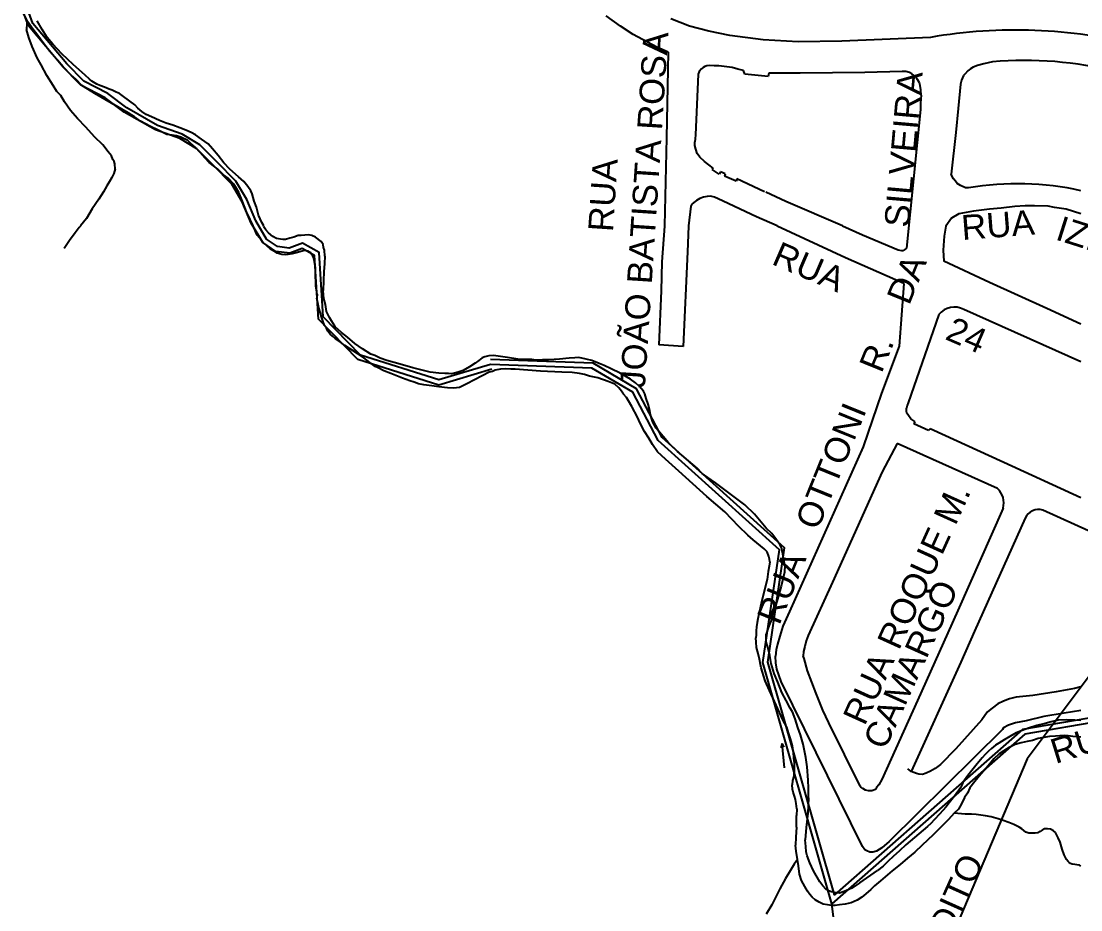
# Model space of a CAD drawing. Header units: millimetres. Extents: x 583 to 26013, y 350 to 21391.
# Drawn here: x 6664.8 to 7091.2, y 11108.8 to 11466.4 of the extents above; entities that cross this region are included whole.
import ezdxf
from ezdxf.enums import TextEntityAlignment as Align

# ---------------------------------------------------------------- set-up
doc = ezdxf.new("R2010")
doc.units = ezdxf.units.MM
for name, color, linetype in [('105-QUADRAS_ESTRADAS', 80, 'Continuous'), ('110-CERCA_DE_ARAME', 10, 'Continuous'), ('145-', 130, 'Continuous'), ('RIOS', 140, 'Continuous')]:
    doc.layers.add(name, color=color, linetype=linetype)
doc.styles.add('EU', font='arial.ttf', dxfattribs={"height": 10})

msp = doc.modelspace()

# ---------------------------------------------------------------- linework, layer by layer
at = {"lineweight": 25}
for p, q in [((7109.27161, 11222.64829), (7069.61551, 11169.57913)), ((7069.61551, 11169.57913), (7013.59333, 11037.29589))]:
    msp.add_line(p, q, dxfattribs=at)
at = {"color": 0, "linetype": 'Continuous'}
msp.add_lwpolyline([(7054.41551, 11390.80241), (7048.01551, 11389.90241), (7042.11551, 11388.90241), (7039.11551, 11387.10241), (7036.81551, 11383.90241), (7036.11551, 11379.90241), (7035.81551, 11374.30241), (7036.01551, 11369.80241)], dxfattribs=at)
for centre, radius, start, end in [((7065.17391, 11258.77915), 204.05379, 76.0357295, 99.7220778), ((7068.86382, 11302.93886), 147.65908, 75.6679459, 95.1476301), ((7065.75748, 11283.29885), 117.67145, 77.5133315, 99.6583005)]:
    msp.add_arc(centre, radius, start, end, dxfattribs=at)
at = {"layer": '105-QUADRAS_ESTRADAS', "color": 0, "linetype": 'Continuous'}
for p, q in [((6905.91551, 11464.40241), (6900.21551, 11468.60241)), ((6911.11551, 11461.00241), (6905.91551, 11464.40241)), ((6933.71551, 11464.40241), (6926.21551, 11467.40241)), ((6941.51551, 11462.40241), (6933.71551, 11464.40241)), ((6920.61551, 11456.00241), (6911.11551, 11461.00241)), ((6949.91551, 11460.60241), (6941.51551, 11462.40241)), ((6963.41551, 11458.90241), (6949.91551, 11460.60241)), ((7030.71551, 11459.90241), (6995.01551, 11458.40241)), ((6925.11551, 11453.90241), (6920.61551, 11456.00241)), ((6977.41551, 11458.10241), (6963.41551, 11458.90241)), ((6995.01551, 11458.40241), (6977.41551, 11458.10241)), ((6925.11551, 11453.90241), (6924.41551, 11419.40241)), ((6938.51551, 11447.20241), (6937.61551, 11446.10241)), ((6939.21551, 11447.70241), (6938.51551, 11447.20241)), ((6939.91551, 11448.10241), (6939.21551, 11447.70241)), ((6940.71551, 11448.50241), (6939.91551, 11448.10241)), ((6941.91551, 11448.60241), (6940.71551, 11448.50241)), ((6943.61551, 11448.50241), (6941.91551, 11448.60241)), ((6945.51551, 11448.40241), (6943.61551, 11448.50241)), ((6950.91551, 11447.70241), (6945.51551, 11448.40241)), ((6953.21551, 11447.10241), (6950.91551, 11447.70241)), ((6955.41551, 11446.60241), (6953.21551, 11447.10241)), ((7046.81551, 11447.20241), (7045.71551, 11446.40241)), ((7047.91551, 11447.90241), (7046.81551, 11447.20241)), ((7049.61551, 11448.60241), (7047.91551, 11447.90241)), ((7052.11551, 11449.20241), (7049.61551, 11448.60241)), ((7055.61551, 11450.00241), (7052.11551, 11449.20241)), ((6937.21551, 11445.10241), (6936.11551, 11420.70241)), ((6937.61551, 11446.10241), (6937.21551, 11445.10241)), ((6955.91551, 11445.10241), (6955.41551, 11446.60241)), ((6965.31551, 11444.10241), (6955.91551, 11445.10241)), ((6965.61551, 11445.50241), (6965.31551, 11444.10241)), ((6978.21551, 11445.50241), (6965.61551, 11445.50241)), ((7004.31551, 11445.80241), (6978.21551, 11445.50241)), ((7019.31551, 11446.20241), (7004.31551, 11445.80241)), ((7020.81551, 11446.10241), (7019.31551, 11446.20241)), ((7022.21551, 11445.70241), (7020.81551, 11446.10241)), ((7023.11551, 11445.20241), (7022.21551, 11445.70241)), ((7024.01551, 11444.60241), (7023.11551, 11445.20241)), ((7024.91551, 11443.90241), (7024.01551, 11444.60241)), ((7025.51551, 11442.90241), (7024.91551, 11443.90241)), ((7026.21551, 11441.60241), (7025.51551, 11442.90241)), ((7044.01551, 11444.50241), (7043.21551, 11442.60241)), ((7044.61551, 11445.20241), (7044.01551, 11444.50241)), ((7045.71551, 11446.40241), (7044.61551, 11445.20241)), ((7026.51551, 11440.50241), (7026.21551, 11441.60241)), ((7026.81551, 11438.80241), (7026.51551, 11440.50241)), ((7026.91551, 11436.60241), (7026.81551, 11438.80241)), ((7042.81551, 11441.10241), (7041.81551, 11431.20241)), ((7043.21551, 11442.60241), (7042.81551, 11441.10241)), ((7026.91551, 11436.60241), (7026.71551, 11433.40241)), ((7026.61551, 11430.80241), (7021.01551, 11375.00241)), ((7026.71551, 11433.40241), (7026.61551, 11430.80241)), ((7041.81551, 11431.20241), (7040.81551, 11421.60241)), ((7040.81551, 11421.60241), (7039.01551, 11404.90241)), ((6924.41551, 11419.40241), (6923.71551, 11384.00241)), ((6936.01551, 11419.10241), (6935.91551, 11417.80241)), ((6935.91551, 11416.40241), (6935.91551, 11417.80241)), ((6936.11551, 11420.70241), (6936.01551, 11419.10241)), ((6936.21551, 11414.90241), (6935.91551, 11416.40241)), ((6936.81551, 11413.10241), (6936.21551, 11414.90241)), ((6937.81551, 11411.70241), (6936.81551, 11413.10241)), ((6939.71551, 11409.90241), (6937.81551, 11411.70241)), ((6943.21551, 11407.30241), (6939.71551, 11409.90241)), ((6943.21551, 11407.30241), (6942.81551, 11406.70241)), ((6945.61551, 11404.80241), (6942.81551, 11406.70241)), ((6946.21551, 11405.80241), (6945.61551, 11404.80241)), ((6948.01551, 11405.00241), (6946.21551, 11405.80241)), ((6948.01551, 11405.00241), (6947.81551, 11404.10241)), ((7039.41551, 11403.90241), (7039.01551, 11404.90241)), ((6952.51551, 11402.00241), (6947.81551, 11404.10241)), ((6952.81551, 11402.90241), (6952.51551, 11402.00241)), ((6963.91551, 11397.70241), (6952.81551, 11402.90241)), ((7039.91551, 11403.00241), (7039.41551, 11403.90241)), ((7040.71551, 11402.00241), (7039.91551, 11403.00241)), ((7041.41551, 11401.10241), (7040.71551, 11402.00241)), ((7042.71551, 11400.30241), (7041.41551, 11401.10241)), ((7044.71551, 11399.30241), (7042.71551, 11400.30241)), ((6942.21551, 11396.00241), (6940.81551, 11395.80241)), ((6943.71551, 11395.60241), (6942.21551, 11396.00241)), ((6972.41551, 11393.90241), (6964.41551, 11397.60241)), ((7046.01551, 11399.30241), (7044.71551, 11399.30241)), ((6934.31551, 11392.00241), (6933.31551, 11384.00241)), ((6934.71551, 11392.70241), (6934.31551, 11392.00241)), ((6935.51551, 11393.50241), (6934.71551, 11392.70241)), ((6936.51551, 11394.20241), (6935.51551, 11393.50241)), ((6937.81551, 11395.00241), (6936.51551, 11394.20241)), ((6939.41551, 11395.60241), (6937.81551, 11395.00241)), ((6940.81551, 11395.80241), (6939.41551, 11395.60241)), ((6945.21551, 11394.90241), (6943.71551, 11395.60241)), ((6947.21551, 11394.00241), (6945.21551, 11394.90241)), ((6960.61551, 11387.70241), (6947.21551, 11394.00241)), ((6995.21551, 11384.00241), (6972.41551, 11393.90241)), ((7064.61551, 11391.80241), (7059.11551, 11391.20241)), ((7068.71551, 11392.10241), (7064.61551, 11391.80241)), ((7072.51551, 11392.10241), (7068.71551, 11392.10241)), ((7078.01551, 11392.00241), (7072.51551, 11392.10241)), ((7080.61551, 11391.40241), (7078.01551, 11392.00241)), ((6969.01551, 11384.00241), (6960.61551, 11387.70241)), ((7054.41551, 11390.80241), (7048.01551, 11389.90241)), ((7059.11551, 11391.20241), (7054.41551, 11390.80241)), ((7085.21551, 11390.70241), (7080.61551, 11391.40241)), ((7091.11551, 11388.90241), (7085.21551, 11390.70241)), ((6933.31551, 11383.90241), (6932.91551, 11373.60241)), ((6933.31551, 11384.00241), (6933.31551, 11384.00241)), ((6969.01551, 11384.00241), (6969.01551, 11384.00241)), ((6996.51551, 11371.20241), (6969.01551, 11383.90241)), ((6995.21551, 11384.00241), (6995.21551, 11384.00241)), ((7003.31551, 11380.30241), (6995.21551, 11383.90241)), ((7021.91551, 11384.00241), (7021.91551, 11384.00241)), ((7017.71551, 11374.20241), (7003.31551, 11380.30241)), ((7020.31551, 11374.50241), (7019.61551, 11374.00241)), ((7021.01551, 11375.00241), (7020.31551, 11374.50241)), ((6932.91551, 11373.60241), (6931.11551, 11335.50241)), ((7020.01551, 11360.80241), (6996.51551, 11371.20241)), ((7019.11551, 11374.00241), (7017.71551, 11374.20241)), ((7019.61551, 11374.00241), (7019.11551, 11374.00241)), ((7054.41551, 11361.20241), (7036.01551, 11369.80241)), ((6922.31551, 11357.90241), (6921.31551, 11336.10241)), ((7020.01551, 11360.80241), (7018.01551, 11335.60241)), ((7077.51551, 11350.80241), (7054.41551, 11361.20241)), ((7091.11551, 11329.30241), (7044.11551, 11350.40241)), ((7091.11551, 11344.50241), (7077.51551, 11350.80241)), ((7034.01551, 11348.30241), (7021.71551, 11312.80241)), ((6931.11551, 11335.50241), (6921.31551, 11336.10241)), ((7018.01551, 11335.60241), (7011.01551, 11316.70241)), ((7011.01551, 11316.70241), (7003.61551, 11295.10241)), ((7021.31551, 11311.70241), (7021.01551, 11310.70241)), ((7021.01551, 11309.50241), (7021.01551, 11310.70241)), ((7021.71551, 11312.80241), (7021.31551, 11311.70241)), ((7021.21551, 11308.60241), (7021.01551, 11309.50241)), ((7021.81551, 11307.70241), (7021.21551, 11308.60241)), ((7022.81551, 11306.40241), (7021.81551, 11307.70241)), ((7024.41551, 11305.30241), (7022.81551, 11306.40241)), ((7024.41551, 11305.30241), (7024.01551, 11304.40241)), ((7029.91551, 11301.70241), (7024.01551, 11304.40241)), ((7030.51551, 11302.30241), (7029.91551, 11301.70241)), ((7060.21551, 11288.80241), (7030.51551, 11302.30241)), ((7003.61551, 11295.10241), (6973.91551, 11228.80241)), ((7017.21551, 11296.50241), (7011.21551, 11285.00241)), ((7057.66352, 11278.3767), (7017.21551, 11296.50241)), ((7091.11551, 11274.60241), (7060.21551, 11288.80241)), ((7059.91551, 11270.40241), (7041.61551, 11229.20241)), ((7110.2011, 11254.06196), (7075.91782, 11269.67574)), ((7068.79966, 11266.40912), (7048.41551, 11220.90241)), ((6991.21551, 11240.70241), (6981.51551, 11219.20241)), ((6973.91551, 11228.80241), (6971.31551, 11222.90241)), ((7041.61551, 11229.20241), (7037.71551, 11220.30241)), ((6971.31551, 11222.90241), (6970.01551, 11218.90241)), ((6970.01551, 11218.90241), (6969.11551, 11215.70241)), ((6980.71551, 11217.00241), (6980.11551, 11214.80241)), ((6981.51551, 11219.20241), (6980.71551, 11217.00241)), ((7037.71551, 11220.30241), (7025.41551, 11193.00241)), ((7048.41551, 11220.90241), (7042.91551, 11208.50241)), ((6968.61551, 11213.40241), (6968.31551, 11210.90241)), ((6969.11551, 11215.70241), (6968.61551, 11213.40241)), ((6979.61551, 11212.70241), (6979.41551, 11210.90241)), ((6980.11551, 11214.80241), (6979.61551, 11212.70241)), ((6968.41551, 11208.20241), (6968.31551, 11210.90241)), ((6979.81551, 11209.90241), (6979.41551, 11210.90241)), ((6981.21551, 11205.00241), (6979.81551, 11209.90241)), ((7042.91551, 11208.50241), (7022.91551, 11164.40241)), ((6968.91551, 11205.60241), (6968.41551, 11208.20241)), ((6970.61551, 11200.70241), (6968.91551, 11205.60241)), ((6984.61551, 11195.80241), (6981.21551, 11205.00241)), ((7003.31551, 11134.30241), (6970.61551, 11200.70241)), ((6987.41551, 11189.10241), (6984.61551, 11195.80241)), ((7081.21551, 11196.50241), (7071.81551, 11195.00241)), ((7088.61551, 11197.80241), (7081.21551, 11196.50241)), ((7091.11551, 11198.50241), (7088.61551, 11197.80241)), ((7025.41551, 11193.00241), (7011.11551, 11161.20241)), ((7057.81551, 11191.70241), (7055.51551, 11190.00241)), ((7060.01551, 11192.80241), (7057.81551, 11191.70241)), ((7062.51551, 11193.70241), (7060.01551, 11192.80241)), ((7065.21551, 11194.40241), (7062.51551, 11193.70241)), ((7071.81551, 11195.00241), (7065.21551, 11194.40241)), ((6989.71551, 11184.00241), (6987.41551, 11189.10241)), ((7052.51551, 11187.00241), (7051.31551, 11185.30241)), ((7053.61551, 11188.50241), (7052.51551, 11187.00241)), ((7055.51551, 11190.00241), (7053.61551, 11188.50241)), ((7084.41551, 11187.90241), (7076.21551, 11186.60241)), ((7091.11551, 11189.00241), (7084.41551, 11187.90241)), ((7002.41551, 11158.60241), (6989.71551, 11184.00241)), ((7051.31551, 11185.30241), (7040.91551, 11173.60241)), ((7062.11551, 11183.10241), (7060.11551, 11182.00241)), ((7064.91551, 11184.00241), (7062.11551, 11183.10241)), ((7069.21551, 11184.90241), (7064.91551, 11184.00241)), ((7076.21551, 11186.60241), (7069.21551, 11184.90241)), ((7059.71551, 11181.40241), (7014.11551, 11136.30241)), ((7060.11551, 11182.00241), (7059.71551, 11181.40241)), ((7040.91551, 11173.60241), (7034.71551, 11167.30241)), ((7032.51551, 11165.60241), (7030.71551, 11164.60241)), ((7034.71551, 11167.30241), (7032.51551, 11165.60241)), ((7022.91551, 11164.40241), (7021.51551, 11165.50241)), ((7023.91551, 11164.00241), (7022.91551, 11164.40241)), ((7025.01551, 11163.70241), (7023.91551, 11164.00241)), ((7026.01551, 11163.40241), (7025.01551, 11163.70241)), ((7027.41551, 11163.30241), (7026.01551, 11163.40241)), ((7028.91551, 11163.80241), (7027.41551, 11163.30241)), ((7030.71551, 11164.60241), (7028.91551, 11163.80241)), ((7002.71551, 11158.10241), (7002.41551, 11158.60241)), ((7003.51551, 11157.60241), (7002.71551, 11158.10241)), ((7004.51551, 11156.90241), (7003.51551, 11157.60241)), ((7008.51551, 11157.20241), (7007.11551, 11156.70241)), ((7009.01551, 11158.00241), (7008.51551, 11157.20241)), ((7009.91551, 11159.10241), (7009.01551, 11158.00241)), ((7011.11551, 11161.20241), (7009.91551, 11159.10241)), ((7005.71551, 11156.70241), (7004.51551, 11156.90241)), ((7007.11551, 11156.70241), (7005.71551, 11156.70241)), ((7014.11551, 11136.30241), (7011.11551, 11133.80241)), ((7004.31551, 11133.00241), (7003.31551, 11134.30241)), ((7005.01551, 11132.50241), (7004.31551, 11133.00241)), ((7006.21551, 11132.00241), (7005.01551, 11132.50241)), ((7007.41551, 11132.00241), (7006.21551, 11132.00241)), ((7009.01551, 11132.40241), (7007.41551, 11132.00241)), ((7011.11551, 11133.80241), (7009.01551, 11132.40241))]:
    msp.add_line(p, q, dxfattribs=at)
for centre, radius, start, end in [((7040.30782, 11343.37752), 7.99047, 61.5409981, 141.9502688), ((7051.86421, 11272.43381), 8.30362, 345.83947, 45.7005754), ((7074.26808, 11263.88185), 6.02418, 74.1064167, 155.1956393)]:
    msp.add_arc(centre, radius, start, end, dxfattribs=at)
at = {"layer": '110-CERCA_DE_ARAME', "color": 0, "linetype": 'Continuous'}
for p, q in [((6923.71551, 11383.90241), (6922.61551, 11369.50241)), ((6923.71551, 11384.00241), (6923.71551, 11384.00241)), ((6922.61551, 11369.50241), (6922.31551, 11357.90241)), ((7011.21551, 11285.00241), (6991.21551, 11240.70241))]:
    msp.add_line(p, q, dxfattribs=at)
at = {"layer": '145-', "color": 0, "linetype": 'Continuous'}
for p, q in [((6667.31551, 11466.30241), (6665.91551, 11469.40241)), ((6667.11551, 11465.50241), (6667.01551, 11463.10241)), ((6667.31551, 11466.30241), (6667.11551, 11465.50241)), ((6669.61551, 11463.00241), (6667.31551, 11466.30241)), ((6673.31551, 11463.00241), (6671.31551, 11466.50241)), ((6667.91551, 11459.80241), (6667.01551, 11463.10241)), ((6669.21551, 11456.20241), (6667.91551, 11459.80241)), ((6671.51551, 11460.70241), (6669.61551, 11463.00241)), ((6674.01551, 11457.20241), (6671.51551, 11460.70241)), ((6675.31551, 11459.90241), (6673.31551, 11463.00241)), ((6677.51551, 11457.10241), (6675.31551, 11459.90241)), ((6671.21551, 11451.60241), (6669.21551, 11456.20241)), ((6676.41551, 11454.20241), (6674.01551, 11457.20241)), ((6681.11551, 11453.20241), (6677.51551, 11457.10241)), ((6672.81551, 11448.80241), (6671.21551, 11451.60241)), ((6679.41551, 11450.70241), (6676.41551, 11454.20241)), ((6685.71551, 11449.00241), (6681.11551, 11453.20241)), ((6675.11551, 11444.60241), (6672.81551, 11448.80241)), ((6681.71551, 11448.00241), (6679.41551, 11450.70241)), ((6684.91551, 11444.70241), (6681.71551, 11448.00241)), ((6690.51551, 11444.70241), (6685.71551, 11449.00241)), ((6677.71551, 11440.50241), (6675.11551, 11444.60241)), ((6686.91551, 11443.00241), (6684.91551, 11444.70241)), ((6689.21551, 11440.50241), (6686.91551, 11443.00241)), ((6692.31551, 11443.10241), (6690.51551, 11444.70241)), ((6693.21551, 11442.30241), (6692.31551, 11443.10241)), ((6679.21551, 11438.10241), (6677.71551, 11440.50241)), ((6694.51551, 11437.30241), (6689.21551, 11440.50241)), ((6693.91551, 11441.90241), (6693.21551, 11442.30241)), ((6695.31551, 11441.10241), (6693.91551, 11441.90241)), ((6696.51551, 11440.50241), (6695.31551, 11441.10241)), ((6698.31551, 11439.80241), (6696.51551, 11440.50241)), ((6700.21551, 11439.00241), (6698.31551, 11439.80241)), ((6701.41551, 11438.70241), (6700.21551, 11439.00241)), ((6703.01551, 11437.80241), (6701.41551, 11438.70241)), ((6680.71551, 11436.50241), (6679.21551, 11438.10241)), ((6682.31551, 11434.00241), (6680.71551, 11436.50241)), ((6707.81551, 11429.50241), (6694.51551, 11437.30241)), ((6704.31551, 11437.30241), (6703.01551, 11437.80241)), ((6706.01551, 11436.10241), (6704.31551, 11437.30241)), ((6710.61551, 11432.70241), (6706.01551, 11436.10241)), ((6684.71551, 11430.40241), (6682.31551, 11434.00241)), ((6687.41551, 11427.20241), (6684.71551, 11430.40241)), ((6711.81551, 11431.40241), (6710.61551, 11432.70241)), ((6713.31551, 11430.10241), (6711.81551, 11431.40241)), ((6715.11551, 11428.80241), (6713.31551, 11430.10241)), ((6690.81551, 11423.70241), (6687.41551, 11427.20241)), ((6710.41551, 11427.90241), (6707.81551, 11429.50241)), ((6712.81551, 11426.10241), (6710.41551, 11427.90241)), ((6716.91551, 11424.00241), (6712.81551, 11426.10241)), ((6717.31551, 11427.90241), (6715.11551, 11428.80241)), ((6720.51551, 11426.50241), (6717.31551, 11427.90241)), ((6723.11551, 11425.40241), (6720.51551, 11426.50241)), ((6694.31551, 11419.90241), (6690.81551, 11423.70241)), ((6719.91551, 11422.60241), (6716.91551, 11424.00241)), ((6723.41551, 11420.80241), (6719.91551, 11422.60241)), ((6725.81551, 11424.60241), (6723.11551, 11425.40241)), ((6728.71551, 11423.50241), (6725.81551, 11424.60241)), ((6731.01551, 11422.60241), (6728.71551, 11423.50241)), ((6733.21551, 11421.60241), (6731.01551, 11422.60241)), ((6734.91551, 11420.70241), (6733.21551, 11421.60241)), ((6697.61551, 11416.60241), (6694.31551, 11419.90241)), ((6725.61551, 11420.50241), (6723.41551, 11420.80241)), ((6727.31551, 11420.20241), (6725.61551, 11420.50241)), ((6729.11551, 11419.70241), (6727.31551, 11420.20241)), ((6731.81551, 11418.40241), (6729.11551, 11419.70241)), ((6733.11551, 11417.20241), (6731.81551, 11418.40241)), ((6734.81551, 11415.70241), (6733.11551, 11417.20241)), ((6737.31551, 11418.90241), (6734.91551, 11420.70241)), ((6740.01551, 11417.00241), (6737.31551, 11418.90241)), ((6699.81551, 11413.80241), (6697.61551, 11416.60241)), ((6701.11551, 11412.20241), (6699.81551, 11413.80241)), ((6737.01551, 11413.40241), (6734.81551, 11415.70241)), ((6738.71551, 11411.40241), (6737.01551, 11413.40241)), ((6741.81551, 11415.00241), (6740.01551, 11417.00241)), ((6744.11551, 11412.40241), (6741.81551, 11415.00241)), ((6701.71551, 11410.70241), (6701.11551, 11412.20241)), ((6702.21551, 11409.90241), (6701.71551, 11410.70241)), ((6702.51551, 11409.00241), (6702.21551, 11409.90241)), ((6702.51551, 11408.30241), (6702.51551, 11409.00241)), ((6740.51551, 11409.50241), (6738.71551, 11411.40241)), ((6743.91551, 11406.80241), (6740.51551, 11409.50241)), ((6746.31551, 11409.40241), (6744.11551, 11412.40241)), ((6748.81551, 11406.90241), (6746.31551, 11409.40241)), ((6702.11551, 11405.10241), (6701.31551, 11403.50241)), ((6702.41551, 11406.10241), (6702.11551, 11405.10241)), ((6702.61551, 11406.80241), (6702.41551, 11406.10241)), ((6702.61551, 11407.50241), (6702.51551, 11408.30241)), ((6702.61551, 11406.80241), (6702.61551, 11407.50241)), ((6746.21551, 11404.60241), (6743.91551, 11406.80241)), ((6748.11551, 11403.20241), (6746.21551, 11404.60241)), ((6752.21551, 11403.80241), (6748.81551, 11406.90241)), ((6699.31551, 11400.10241), (6697.91551, 11397.70241)), ((6700.31551, 11401.90241), (6699.31551, 11400.10241)), ((6701.31551, 11403.50241), (6700.31551, 11401.90241)), ((6750.31551, 11400.80241), (6748.11551, 11403.20241)), ((6751.01551, 11399.70241), (6750.31551, 11400.80241)), ((6754.41551, 11401.90241), (6752.21551, 11403.80241)), ((6756.01551, 11399.90241), (6754.41551, 11401.90241)), ((6697.91551, 11397.70241), (6696.01551, 11394.80241)), ((6752.41551, 11397.50241), (6751.01551, 11399.70241)), ((6753.81551, 11393.90241), (6752.41551, 11397.50241)), ((6757.21551, 11398.10241), (6756.01551, 11399.90241)), ((6757.81551, 11396.90241), (6757.21551, 11398.10241)), ((6758.21551, 11395.50241), (6757.81551, 11396.90241)), ((6696.01551, 11394.80241), (6693.41551, 11390.90241)), ((6755.41551, 11389.70241), (6753.81551, 11393.90241)), ((6758.61551, 11394.00241), (6758.21551, 11395.50241)), ((6759.51551, 11391.60241), (6758.61551, 11394.00241)), ((6760.31551, 11388.40241), (6759.51551, 11391.60241)), ((6693.41551, 11390.90241), (6691.11551, 11387.00241)), ((6756.91551, 11386.60241), (6755.41551, 11389.70241)), ((6761.61551, 11385.40241), (6760.31551, 11388.40241)), ((6688.21551, 11383.40241), (6686.51551, 11381.20241)), ((6688.71551, 11383.90241), (6688.21551, 11383.40241)), ((6691.11551, 11387.00241), (6688.71551, 11384.00241)), ((6688.71551, 11384.00241), (6688.71551, 11384.00241)), ((6758.21551, 11384.00241), (6756.91551, 11386.60241)), ((6758.21551, 11384.00241), (6758.21551, 11384.00241)), ((6758.51551, 11383.10241), (6758.21551, 11383.90241)), ((6759.21551, 11381.50241), (6758.51551, 11383.10241)), ((6762.51551, 11384.00241), (6761.61551, 11385.40241)), ((6762.51551, 11384.00241), (6762.51551, 11384.00241)), ((6762.71551, 11383.20241), (6762.51551, 11383.90241)), ((6763.31551, 11382.50241), (6762.71551, 11383.20241)), ((6686.51551, 11381.20241), (6684.21551, 11378.10241)), ((6759.81551, 11380.30241), (6759.21551, 11381.50241)), ((6760.81551, 11379.10241), (6759.81551, 11380.30241)), ((6762.11551, 11377.50241), (6760.81551, 11379.10241)), ((6764.31551, 11381.20241), (6763.31551, 11382.50241)), ((6766.01551, 11379.70241), (6764.31551, 11381.20241)), ((6767.61551, 11378.90241), (6766.01551, 11379.70241)), ((6769.11551, 11378.70241), (6767.61551, 11378.90241)), ((6772.91551, 11379.10241), (6771.21551, 11378.60241)), ((6774.51551, 11379.50241), (6772.91551, 11379.10241)), ((6776.31551, 11380.10241), (6774.51551, 11379.50241)), ((6777.41551, 11380.10241), (6776.31551, 11380.10241)), ((6779.01551, 11380.30241), (6777.41551, 11380.10241)), ((6780.41551, 11380.40241), (6779.01551, 11380.30241)), ((6781.71551, 11380.20241), (6780.41551, 11380.40241)), ((6783.21551, 11379.50241), (6781.71551, 11380.20241)), ((6785.51551, 11377.80241), (6783.21551, 11379.50241)), ((6684.21551, 11378.10241), (6682.11551, 11374.90241)), ((6763.71551, 11376.00241), (6762.11551, 11377.50241)), ((6765.01551, 11374.80241), (6763.71551, 11376.00241)), ((6766.61551, 11373.80241), (6765.01551, 11374.80241)), ((6770.11551, 11378.60241), (6769.11551, 11378.70241)), ((6771.21551, 11378.60241), (6770.11551, 11378.60241)), ((6786.31551, 11376.60241), (6785.51551, 11377.80241)), ((6786.51551, 11375.30241), (6786.31551, 11376.60241)), ((6786.91551, 11374.20241), (6786.51551, 11375.30241)), ((6767.81551, 11373.10241), (6766.61551, 11373.80241)), ((6768.71551, 11372.80241), (6767.81551, 11373.10241)), ((6769.71551, 11372.50241), (6768.71551, 11372.80241)), ((6771.01551, 11372.40241), (6769.71551, 11372.50241)), ((6772.21551, 11372.50241), (6771.01551, 11372.40241)), ((6773.81551, 11372.80241), (6772.21551, 11372.50241)), ((6775.41551, 11373.20241), (6773.81551, 11372.80241)), ((6778.81551, 11374.10241), (6775.41551, 11373.20241)), ((6780.11551, 11373.90241), (6778.81551, 11374.10241)), ((6780.81551, 11373.50241), (6780.11551, 11373.90241)), ((6781.41551, 11373.20241), (6780.81551, 11373.50241)), ((6781.61551, 11372.70241), (6781.41551, 11373.20241)), ((6782.11551, 11371.80241), (6781.61551, 11372.70241)), ((6782.41551, 11371.30241), (6782.11551, 11371.80241)), ((6782.81551, 11369.70241), (6782.41551, 11371.30241)), ((6787.01551, 11371.80241), (6786.81551, 11368.90241)), ((6787.01551, 11371.80241), (6786.91551, 11374.20241)), ((6783.21551, 11367.10241), (6782.81551, 11369.70241)), ((6783.21551, 11363.50241), (6783.21551, 11367.10241)), ((6786.81551, 11368.90241), (6786.61551, 11365.50241)), ((6783.31551, 11361.70241), (6783.21551, 11363.50241)), ((6786.41551, 11362.00241), (6786.31551, 11358.00241)), ((6786.61551, 11365.50241), (6786.41551, 11362.00241)), ((6783.41551, 11359.80241), (6783.31551, 11361.70241)), ((6783.61551, 11358.10241), (6783.41551, 11359.80241)), ((6783.91551, 11356.50241), (6783.61551, 11358.10241)), ((6786.61551, 11354.80241), (6786.31551, 11358.00241)), ((6783.91551, 11356.50241), (6783.81551, 11355.00241)), ((6784.11551, 11353.10241), (6783.81551, 11355.00241)), ((6787.21551, 11352.40241), (6786.61551, 11354.80241)), ((6784.61551, 11351.00241), (6784.11551, 11353.10241)), ((6785.11551, 11349.30241), (6784.61551, 11351.00241)), ((6785.61551, 11347.40241), (6785.11551, 11349.30241)), ((6787.61551, 11349.60241), (6787.21551, 11352.40241)), ((6788.91551, 11347.10241), (6787.61551, 11349.60241)), ((6786.21551, 11345.80241), (6785.61551, 11347.40241)), ((6786.81551, 11344.00241), (6786.21551, 11345.80241)), ((6791.21551, 11343.40241), (6788.91551, 11347.10241)), ((6787.61551, 11342.80241), (6786.81551, 11344.00241)), ((6788.21551, 11341.70241), (6787.61551, 11342.80241)), ((6789.11551, 11340.50241), (6788.21551, 11341.70241)), ((6790.11551, 11339.60241), (6789.11551, 11340.50241)), ((6793.71551, 11341.10241), (6791.21551, 11343.40241)), ((6796.11551, 11339.20241), (6793.71551, 11341.10241)), ((6791.31551, 11338.60241), (6790.11551, 11339.60241)), ((6792.71551, 11337.60241), (6791.31551, 11338.60241)), ((6795.01551, 11335.90241), (6792.71551, 11337.60241)), ((6799.11551, 11336.70241), (6796.11551, 11339.20241)), ((6802.21551, 11334.60241), (6799.11551, 11336.70241)), ((6802.21551, 11331.30241), (6795.01551, 11335.90241)), ((6805.51551, 11332.40241), (6802.21551, 11334.60241)), ((6807.11551, 11331.80241), (6805.51551, 11332.40241)), ((6805.61551, 11328.70241), (6802.21551, 11331.30241)), ((6807.21551, 11327.50241), (6805.61551, 11328.70241)), ((6809.21551, 11330.80241), (6807.11551, 11331.80241)), ((6811.91551, 11329.90241), (6809.21551, 11330.80241)), ((6816.31551, 11328.60241), (6811.91551, 11329.90241)), ((6822.41551, 11326.90241), (6816.31551, 11328.60241)), ((6847.41551, 11328.80241), (6845.21551, 11327.30241)), ((6848.91551, 11329.90241), (6847.41551, 11328.80241)), ((6850.31551, 11330.90241), (6848.91551, 11329.90241)), ((6851.41551, 11331.30241), (6850.31551, 11330.90241)), ((6853.01551, 11331.70241), (6851.41551, 11331.30241)), ((6854.91551, 11331.80241), (6853.01551, 11331.70241)), ((6856.71551, 11331.60241), (6854.91551, 11331.80241)), ((6860.51551, 11331.00241), (6856.71551, 11331.60241)), ((6864.61551, 11330.40241), (6860.51551, 11331.00241)), ((6867.91551, 11330.20241), (6864.61551, 11330.40241)), ((6870.31551, 11330.20241), (6867.91551, 11330.20241)), ((6871.91551, 11330.00241), (6870.31551, 11330.20241)), ((6874.51551, 11330.10241), (6871.91551, 11330.00241)), ((6877.01551, 11330.10241), (6874.51551, 11330.10241)), ((6881.41551, 11330.40241), (6877.01551, 11330.10241)), ((6885.31551, 11330.80241), (6881.41551, 11330.40241)), ((6887.61551, 11330.90241), (6885.31551, 11330.80241)), ((6889.21551, 11331.00241), (6887.61551, 11330.90241)), ((6892.11551, 11330.40241), (6889.21551, 11331.00241)), ((6894.41551, 11329.80241), (6892.11551, 11330.40241)), ((6897.31551, 11328.70241), (6894.41551, 11329.80241)), ((6899.41551, 11327.80241), (6897.31551, 11328.70241)), ((6902.21551, 11326.50241), (6899.41551, 11327.80241)), ((6808.51551, 11326.90241), (6807.21551, 11327.50241)), ((6810.71551, 11325.70241), (6808.51551, 11326.90241)), ((6813.61551, 11324.60241), (6810.71551, 11325.70241)), ((6818.21551, 11322.80241), (6813.61551, 11324.60241)), ((6829.41551, 11325.20241), (6822.41551, 11326.90241)), ((6832.91551, 11324.70241), (6829.41551, 11325.20241)), ((6835.31551, 11324.60241), (6832.91551, 11324.70241)), ((6836.81551, 11324.60241), (6835.31551, 11324.60241)), ((6837.81551, 11324.50241), (6836.81551, 11324.60241)), ((6839.21551, 11324.70241), (6837.81551, 11324.50241)), ((6840.61551, 11325.20241), (6839.21551, 11324.70241)), ((6842.61551, 11325.80241), (6840.61551, 11325.20241)), ((6845.21551, 11327.30241), (6842.61551, 11325.80241)), ((6850.31551, 11323.70241), (6844.11551, 11320.40241)), ((6853.11551, 11325.10241), (6850.31551, 11323.70241)), ((6854.41551, 11325.40241), (6853.11551, 11325.10241)), ((6855.51551, 11325.90241), (6854.41551, 11325.40241)), ((6857.71551, 11326.40241), (6855.51551, 11325.90241)), ((6859.51551, 11326.50241), (6857.71551, 11326.40241)), ((6861.81551, 11326.40241), (6859.51551, 11326.50241)), ((6863.61551, 11326.40241), (6861.81551, 11326.40241)), ((6873.81551, 11325.50241), (6863.61551, 11326.40241)), ((6882.41551, 11325.20241), (6873.81551, 11325.50241)), ((6886.51551, 11325.00241), (6882.41551, 11325.20241)), ((6889.51551, 11324.60241), (6886.51551, 11325.00241)), ((6891.41551, 11324.20241), (6889.51551, 11324.60241)), ((6893.51551, 11323.60241), (6891.41551, 11324.20241)), ((6896.81551, 11322.90241), (6893.51551, 11323.60241)), ((6905.81551, 11324.80241), (6902.21551, 11326.50241)), ((6910.01551, 11322.30241), (6905.81551, 11324.80241)), ((6821.21551, 11321.70241), (6818.21551, 11322.80241)), ((6822.91551, 11321.10241), (6821.21551, 11321.70241)), ((6824.61551, 11320.50241), (6822.91551, 11321.10241)), ((6826.81551, 11320.00241), (6824.61551, 11320.50241)), ((6830.01551, 11319.60241), (6826.81551, 11320.00241)), ((6832.91551, 11319.20241), (6830.01551, 11319.60241)), ((6836.31551, 11318.80241), (6832.91551, 11319.20241)), ((6842.51551, 11319.70241), (6841.11551, 11319.00241)), ((6844.11551, 11320.40241), (6842.51551, 11319.70241)), ((6901.01551, 11321.40241), (6896.81551, 11322.90241)), ((6903.61551, 11320.30241), (6901.01551, 11321.40241)), ((6905.31551, 11318.80241), (6903.61551, 11320.30241)), ((6912.01551, 11320.80241), (6910.01551, 11322.30241)), ((6913.41551, 11319.50241), (6912.01551, 11320.80241)), ((6914.41551, 11318.40241), (6913.41551, 11319.50241)), ((6838.61551, 11318.70241), (6836.31551, 11318.80241)), ((6840.01551, 11318.80241), (6838.61551, 11318.70241)), ((6841.11551, 11319.00241), (6840.01551, 11318.80241)), ((6906.41551, 11317.50241), (6905.31551, 11318.80241)), ((6907.21551, 11316.30241), (6906.41551, 11317.50241)), ((6908.31551, 11314.90241), (6907.21551, 11316.30241)), ((6909.11551, 11313.60241), (6908.31551, 11314.90241)), ((6915.21551, 11317.50241), (6914.41551, 11318.40241)), ((6915.71551, 11316.50241), (6915.21551, 11317.50241)), ((6916.31551, 11314.50241), (6915.71551, 11316.50241)), ((6910.51551, 11311.40241), (6909.11551, 11313.60241)), ((6912.81551, 11307.10241), (6910.51551, 11311.40241)), ((6917.11551, 11312.30241), (6916.31551, 11314.50241)), ((6917.71551, 11309.80241), (6917.11551, 11312.30241)), ((6913.91551, 11304.70241), (6912.81551, 11307.10241)), ((6918.01551, 11308.10241), (6917.71551, 11309.80241)), ((6918.51551, 11306.30241), (6918.01551, 11308.10241)), ((6919.01551, 11305.00241), (6918.51551, 11306.30241)), ((6915.61551, 11301.30241), (6913.91551, 11304.70241)), ((6920.31551, 11302.60241), (6919.01551, 11305.00241)), ((6925.31551, 11296.70241), (6920.31551, 11302.60241)), ((6917.31551, 11298.60241), (6915.61551, 11301.30241)), ((6918.81551, 11296.00241), (6917.31551, 11298.60241)), ((6920.81551, 11293.10241), (6918.81551, 11296.00241)), ((6928.91551, 11293.20241), (6925.31551, 11296.70241)), ((6924.01551, 11290.10241), (6920.81551, 11293.10241)), ((6929.41551, 11285.30241), (6924.01551, 11290.10241)), ((6936.81551, 11286.50241), (6928.91551, 11293.20241)), ((6940.71551, 11275.10241), (6929.41551, 11285.30241)), ((6938.81551, 11284.40241), (6936.81551, 11286.50241)), ((6941.11551, 11282.80241), (6938.81551, 11284.40241)), ((6944.11551, 11280.60241), (6941.11551, 11282.80241)), ((6949.51551, 11276.60241), (6944.11551, 11280.60241)), ((6956.01551, 11271.80241), (6949.51551, 11276.60241)), ((6947.91551, 11268.90241), (6940.71551, 11275.10241)), ((6953.51551, 11263.10241), (6947.91551, 11268.90241)), ((6959.81551, 11268.00241), (6956.01551, 11271.80241)), ((6964.51551, 11262.40241), (6959.81551, 11268.00241)), ((6957.21551, 11259.50241), (6953.51551, 11263.10241)), ((6959.31551, 11257.70241), (6957.21551, 11259.50241)), ((6966.81551, 11260.20241), (6964.51551, 11262.40241)), ((6968.41551, 11258.10241), (6966.81551, 11260.20241)), ((6963.81551, 11254.00241), (6959.31551, 11257.70241)), ((6969.71551, 11256.40241), (6968.41551, 11258.10241)), ((6970.21551, 11255.60241), (6969.71551, 11256.40241)), ((6970.81551, 11254.20241), (6970.21551, 11255.60241)), ((6964.91551, 11252.80241), (6963.81551, 11254.00241)), ((6965.61551, 11251.00241), (6964.91551, 11252.80241)), ((6965.91551, 11249.90241), (6965.61551, 11251.00241)), ((6971.01551, 11253.30241), (6970.81551, 11254.20241)), ((6971.31551, 11252.00241), (6971.01551, 11253.30241)), ((6971.71551, 11249.50241), (6971.31551, 11252.00241)), ((6965.71551, 11247.10241), (6965.41551, 11244.90241)), ((6966.01551, 11248.90241), (6965.71551, 11247.10241)), ((6966.01551, 11248.90241), (6965.91551, 11249.90241)), ((6972.01551, 11247.50241), (6971.71551, 11249.50241)), ((6972.01551, 11247.50241), (6971.91551, 11244.70241)), ((6965.41551, 11244.90241), (6964.91551, 11241.70241)), ((6971.91551, 11244.70241), (6970.61551, 11239.10241)), ((6964.91551, 11241.70241), (6962.81551, 11233.30241)), ((6970.61551, 11239.10241), (6969.11551, 11233.80241)), ((6962.81551, 11233.30241), (6961.61551, 11227.80241)), ((6969.11551, 11233.80241), (6967.81551, 11229.20241)), ((6961.21551, 11225.90241), (6960.91551, 11224.40241)), ((6961.61551, 11227.80241), (6961.21551, 11225.90241)), ((6967.31551, 11227.40241), (6966.61551, 11225.20241)), ((6967.81551, 11229.20241), (6967.31551, 11227.40241)), ((6960.61551, 11222.70241), (6960.51551, 11221.10241)), ((6960.51551, 11221.10241), (6960.51551, 11219.50241)), ((6960.91551, 11224.40241), (6960.61551, 11222.70241)), ((6965.31551, 11222.30241), (6964.51551, 11219.70241)), ((6966.01551, 11224.00241), (6965.31551, 11222.30241)), ((6966.61551, 11225.20241), (6966.01551, 11224.00241)), ((6960.51551, 11219.50241), (6960.41551, 11218.20241)), ((6960.51551, 11216.50241), (6960.41551, 11218.20241)), ((6964.61551, 11217.20241), (6964.51551, 11219.70241)), ((6964.71551, 11216.10241), (6964.61551, 11217.20241)), ((6960.71551, 11214.30241), (6960.51551, 11216.50241)), ((6961.31551, 11212.00241), (6960.71551, 11214.30241)), ((6965.21551, 11214.50241), (6964.71551, 11216.10241)), ((6966.01551, 11211.20241), (6965.21551, 11214.50241)), ((6961.81551, 11209.60241), (6961.31551, 11212.00241)), ((6962.31551, 11207.50241), (6961.81551, 11209.60241)), ((6966.61551, 11207.90241), (6966.01551, 11211.20241)), ((6962.61551, 11206.20241), (6962.31551, 11207.50241)), ((6963.11551, 11204.50241), (6962.61551, 11206.20241)), ((6963.51551, 11203.10241), (6963.11551, 11204.50241)), ((6967.81551, 11203.90241), (6966.61551, 11207.90241)), ((6964.21551, 11201.00241), (6963.51551, 11203.10241)), ((6965.91551, 11197.00241), (6964.21551, 11201.00241)), ((6969.31551, 11200.40241), (6967.81551, 11203.90241)), ((6970.91551, 11196.30241), (6969.31551, 11200.40241)), ((6971.31551, 11185.20241), (6965.91551, 11197.00241)), ((6972.61551, 11193.00241), (6970.91551, 11196.30241)), ((6974.21551, 11190.00241), (6972.61551, 11193.00241)), ((6975.11551, 11188.50241), (6974.21551, 11190.00241)), ((6976.21551, 11185.70241), (6975.11551, 11188.50241)), ((6972.81551, 11182.30241), (6971.31551, 11185.20241)), ((6977.31551, 11182.20241), (6976.21551, 11185.70241)), ((7073.41551, 11183.00241), (7070.11551, 11181.90241)), ((7076.81551, 11183.80241), (7073.41551, 11183.00241)), ((7079.21551, 11184.40241), (7076.81551, 11183.80241)), ((7082.01551, 11185.10241), (7079.21551, 11184.40241)), ((7085.21551, 11185.30241), (7082.01551, 11185.10241)), ((7088.71551, 11185.10241), (7085.21551, 11185.30241)), ((7091.11551, 11185.00241), (7088.71551, 11185.10241)), ((6973.61551, 11180.00241), (6972.81551, 11182.30241)), ((6974.31551, 11177.60241), (6973.61551, 11180.00241)), ((6978.31551, 11179.20241), (6977.31551, 11182.20241)), ((6979.41551, 11175.50241), (6978.31551, 11179.20241)), ((7062.61551, 11178.60241), (7060.31551, 11177.20241)), ((7065.21551, 11180.00241), (7062.61551, 11178.60241)), ((7067.61551, 11180.90241), (7065.21551, 11180.00241)), ((7070.11551, 11181.90241), (7067.61551, 11180.90241)), ((7078.61551, 11178.50241), (7076.21551, 11178.10241)), ((7081.01551, 11178.70241), (7078.61551, 11178.50241)), ((7084.41551, 11179.00241), (7081.01551, 11178.70241)), ((7086.11551, 11178.80241), (7084.41551, 11179.00241)), ((7087.91551, 11178.60241), (7086.11551, 11178.80241)), ((7091.11551, 11178.30241), (7087.91551, 11178.60241)), ((6971.01551, 11175.70241), (6970.41551, 11174.00241)), ((6971.91551, 11165.90241), (6971.01551, 11175.70241)), ((6971.81551, 11174.20241), (6971.01551, 11175.70241)), ((6975.11551, 11174.80241), (6974.31551, 11177.60241)), ((6975.61551, 11172.00241), (6975.11551, 11174.80241)), ((6980.51551, 11170.10241), (6979.41551, 11175.50241)), ((7056.81551, 11175.00241), (7055.21551, 11173.70241)), ((7058.11551, 11175.90241), (7056.81551, 11175.00241)), ((7060.31551, 11177.20241), (7058.11551, 11175.90241)), ((7064.71551, 11175.30241), (7062.31551, 11174.10241)), ((7067.21551, 11176.00241), (7064.71551, 11175.30241)), ((7069.61551, 11176.50241), (7067.21551, 11176.00241)), ((7071.71551, 11177.00241), (7069.61551, 11176.50241)), ((7074.01551, 11177.70241), (7071.71551, 11177.00241)), ((7076.21551, 11178.10241), (7074.01551, 11177.70241)), ((6975.81551, 11168.50241), (6975.61551, 11172.00241)), ((6981.11551, 11166.40241), (6980.51551, 11170.10241)), ((7051.51551, 11170.00241), (7049.51551, 11167.50241)), ((7052.61551, 11171.30241), (7051.51551, 11170.00241)), ((7054.01551, 11172.60241), (7052.61551, 11171.30241)), ((7055.21551, 11173.70241), (7054.01551, 11172.60241)), ((7058.31551, 11171.60241), (7056.11551, 11169.60241)), ((7060.21551, 11172.80241), (7058.31551, 11171.60241)), ((7062.31551, 11174.10241), (7060.21551, 11172.80241)), ((6975.81551, 11168.50241), (6975.81551, 11165.20241)), ((6981.51551, 11161.00241), (6981.11551, 11166.40241)), ((7049.51551, 11167.50241), (7047.31551, 11164.80241)), ((7054.51551, 11167.60241), (7052.21551, 11164.90241)), ((7056.11551, 11169.60241), (7054.51551, 11167.60241)), ((6975.71551, 11162.60241), (6975.21551, 11160.90241)), ((6975.81551, 11165.20241), (6975.71551, 11162.60241)), ((7045.71551, 11162.80241), (7044.31551, 11161.00241)), ((7047.31551, 11164.80241), (7045.71551, 11162.80241)), ((7050.91551, 11163.40241), (7048.51551, 11160.50241)), ((7052.21551, 11164.90241), (7050.91551, 11163.40241)), ((6975.21551, 11160.90241), (6975.01551, 11159.10241)), ((6975.21551, 11157.40241), (6975.01551, 11159.10241)), ((6975.41551, 11156.10241), (6975.21551, 11157.40241)), ((6981.61551, 11157.70241), (6981.51551, 11161.00241)), ((6981.61551, 11153.90241), (6981.61551, 11157.70241)), ((7042.71551, 11157.90241), (7040.31551, 11154.60241)), ((7043.31551, 11159.00241), (7042.71551, 11157.90241)), ((7043.71551, 11160.00241), (7043.31551, 11159.00241)), ((7044.31551, 11161.00241), (7043.71551, 11160.00241)), ((7046.51551, 11157.90241), (7045.51551, 11155.80241)), ((7048.51551, 11160.50241), (7046.51551, 11157.90241)), ((6975.91551, 11154.50241), (6975.41551, 11156.10241)), ((6976.31551, 11153.20241), (6975.91551, 11154.50241)), ((6976.61551, 11151.60241), (6976.31551, 11153.20241)), ((6981.61551, 11153.90241), (6981.31551, 11147.70241)), ((7040.31551, 11154.60241), (7038.21551, 11151.80241)), ((7044.31551, 11154.00241), (7043.11551, 11151.50241)), ((7045.51551, 11155.80241), (7044.31551, 11154.00241)), ((6976.91551, 11149.50241), (6976.61551, 11151.60241)), ((6976.91551, 11149.50241), (6976.71551, 11146.80241)), ((7037.01551, 11150.20241), (7034.31551, 11147.30241)), ((7038.21551, 11151.80241), (7037.01551, 11150.20241)), ((7041.91551, 11149.30241), (7040.21551, 11147.70241)), ((7043.11551, 11151.50241), (7041.91551, 11149.30241)), ((6976.81551, 11142.10241), (6976.71551, 11146.80241)), ((6981.31551, 11147.70241), (6980.61551, 11141.90241)), ((7032.31551, 11145.10241), (7030.81551, 11143.50241)), ((7037.91551, 11145.10241), (7031.71551, 11139.00241)), ((7034.31551, 11147.30241), (7032.31551, 11145.10241)), ((7040.21551, 11147.70241), (7037.91551, 11145.10241)), ((7041.71551, 11147.50241), (7040.21551, 11147.70241)), ((7044.61551, 11147.30241), (7041.71551, 11147.50241)), ((7047.11551, 11147.30241), (7044.61551, 11147.30241)), ((7049.01551, 11147.20241), (7047.11551, 11147.30241)), ((7050.91551, 11146.90241), (7049.01551, 11147.20241)), ((7052.81551, 11146.60241), (7050.91551, 11146.90241)), ((7055.11551, 11146.20241), (7052.81551, 11146.60241)), ((7057.91551, 11145.40241), (7055.11551, 11146.20241)), ((7059.91551, 11144.70241), (7057.91551, 11145.40241)), ((7062.21551, 11143.90241), (7059.91551, 11144.70241)), ((6976.81551, 11142.10241), (6976.51551, 11138.10241)), ((6980.61551, 11141.90241), (6980.31551, 11136.90241)), ((7029.41551, 11142.30241), (7020.71551, 11134.90241)), ((7030.81551, 11143.50241), (7029.41551, 11142.30241)), ((7064.21551, 11143.10241), (7062.21551, 11143.90241)), ((7066.41551, 11142.10241), (7064.21551, 11143.10241)), ((7067.41551, 11141.40241), (7066.41551, 11142.10241)), ((7068.21551, 11140.70241), (7067.41551, 11141.40241)), ((7069.01551, 11140.10241), (7068.21551, 11140.70241)), ((7070.21551, 11139.70241), (7069.01551, 11140.10241)), ((7074.81551, 11140.30241), (7073.81551, 11139.80241)), ((7075.61551, 11140.80241), (7074.81551, 11140.30241)), ((7076.61551, 11141.40241), (7075.61551, 11140.80241)), ((7077.71551, 11141.40241), (7076.61551, 11141.40241)), ((7078.91551, 11141.20241), (7077.71551, 11141.40241)), ((7080.11551, 11140.60241), (7078.91551, 11141.20241)), ((7080.91551, 11139.90241), (7080.11551, 11140.60241)), ((6976.51551, 11138.10241), (6976.41551, 11134.80241)), ((6980.51551, 11134.30241), (6980.31551, 11136.90241)), ((7031.71551, 11139.00241), (7027.31551, 11134.80241)), ((7071.51551, 11139.60241), (7070.21551, 11139.70241)), ((7072.81551, 11139.60241), (7071.51551, 11139.60241)), ((7073.81551, 11139.80241), (7072.81551, 11139.60241)), ((7081.51551, 11138.90241), (7080.91551, 11139.90241)), ((7082.01551, 11137.80241), (7081.51551, 11138.90241)), ((7082.81551, 11136.00241), (7082.01551, 11137.80241)), ((7083.71551, 11133.20241), (7082.81551, 11136.00241)), ((6976.61551, 11132.40241), (6976.41551, 11134.80241)), ((6977.11551, 11129.10241), (6976.61551, 11132.40241)), ((6980.61551, 11132.10241), (6980.51551, 11134.30241)), ((6981.01551, 11130.50241), (6980.61551, 11132.10241)), ((7018.21551, 11132.50241), (7015.71551, 11130.30241)), ((7020.71551, 11134.90241), (7018.21551, 11132.50241)), ((7024.41551, 11132.00241), (7021.41551, 11129.60241)), ((7027.31551, 11134.80241), (7024.41551, 11132.00241)), ((7084.41551, 11130.90241), (7083.71551, 11133.20241)), ((6977.11551, 11129.10241), (6975.81551, 11127.20241)), ((6977.51551, 11126.50241), (6977.11551, 11129.10241)), ((6982.11551, 11127.70241), (6981.01551, 11130.50241)), ((6983.61551, 11124.50241), (6982.11551, 11127.70241)), ((7013.61551, 11128.40241), (7011.61551, 11126.40241)), ((7015.71551, 11130.30241), (7013.61551, 11128.40241)), ((7021.41551, 11129.60241), (7018.41551, 11127.10241)), ((7085.41551, 11129.00241), (7084.41551, 11130.90241)), ((7086.01551, 11128.20241), (7085.41551, 11129.00241)), ((7086.51551, 11127.80241), (7086.01551, 11128.20241)), ((7087.01551, 11127.40241), (7086.51551, 11127.80241)), ((7087.61551, 11127.20241), (7087.01551, 11127.40241)), ((6974.21551, 11124.50241), (6972.31551, 11121.40241)), ((6975.81551, 11127.20241), (6974.21551, 11124.50241)), ((6977.91551, 11123.10241), (6977.51551, 11126.50241)), ((6978.71551, 11120.60241), (6977.91551, 11123.10241)), ((6986.21551, 11120.10241), (6983.61551, 11124.50241)), ((7002.31551, 11119.60241), (7009.31551, 11124.60241)), ((7011.61551, 11126.40241), (7009.31551, 11124.60241)), ((7015.21551, 11124.50241), (7010.51551, 11120.40241)), ((7018.41551, 11127.10241), (7015.21551, 11124.50241)), ((7088.81551, 11127.00241), (7087.61551, 11127.20241)), ((7089.51551, 11126.90241), (7088.81551, 11127.00241)), ((7090.61551, 11126.70241), (7089.51551, 11126.90241)), ((7091.11551, 11126.40241), (7090.61551, 11126.70241)), ((6972.31551, 11121.40241), (6970.11551, 11117.30241)), ((6980.11551, 11118.20241), (6978.71551, 11120.60241)), ((6987.41551, 11118.50241), (6986.21551, 11120.10241)), ((7002.31551, 11119.60241), (6999.01551, 11117.50241)), ((7010.51551, 11120.40241), (7008.21551, 11118.40241)), ((6970.11551, 11117.30241), (6968.01551, 11113.20241)), ((6981.21551, 11116.30241), (6980.11551, 11118.20241)), ((6982.11551, 11115.00241), (6981.21551, 11116.30241)), ((6983.01551, 11113.90241), (6982.11551, 11115.00241)), ((6988.71551, 11117.00241), (6987.41551, 11118.50241)), ((6989.61551, 11116.40241), (6988.71551, 11117.00241)), ((6990.81551, 11116.00241), (6989.61551, 11116.40241)), ((6992.01551, 11115.70241), (6990.81551, 11116.00241)), ((6994.11551, 11115.50241), (6992.01551, 11115.70241)), ((6995.91551, 11116.20241), (6994.11551, 11115.50241)), ((6999.01551, 11117.50241), (6995.91551, 11116.20241)), ((7004.61551, 11115.20241), (7003.01551, 11113.90241)), ((7006.61551, 11117.00241), (7004.61551, 11115.20241)), ((7008.21551, 11118.40241), (7006.61551, 11117.00241)), ((6966.81551, 11110.80241), (6964.61551, 11107.10241)), ((6968.01551, 11113.20241), (6966.81551, 11110.80241)), ((6984.21551, 11112.80241), (6983.01551, 11113.90241)), ((6985.91551, 11111.90241), (6984.21551, 11112.80241)), ((6987.51551, 11111.10241), (6985.91551, 11111.90241)), ((6989.21551, 11110.80241), (6987.51551, 11111.10241)), ((6990.81551, 11110.50241), (6989.21551, 11110.80241)), ((6992.31551, 11110.50241), (6990.81551, 11110.50241)), ((6994.11551, 11110.80241), (6992.31551, 11110.50241)), ((6996.41551, 11111.10241), (6994.11551, 11110.80241)), ((6998.71551, 11111.60241), (6996.41551, 11111.10241)), ((7001.21551, 11112.70241), (6998.71551, 11111.60241)), ((7003.01551, 11113.90241), (7001.21551, 11112.70241))]:
    msp.add_line(p, q, dxfattribs=at)
at = {"layer": 'RIOS', "lineweight": 25, "flags": 128}
for points in [[(6853.63208, 11328.29319), (6832.91551, 11322.03427), (6801.39633, 11331.99383), (6786.35708, 11347.40241), (6784.70323, 11373.33459), (6778.04382, 11377.09617), (6772.6909, 11375.03896), (6768.01773, 11375.69925), (6763.57069, 11378.7438), (6759.20634, 11386.06764), (6755.58283, 11394.6256), (6751.12706, 11401.99174), (6743.55061, 11409.80915), (6736.71533, 11416.63901), (6729.55065, 11421.00043), (6719.66868, 11424.45642), (6707.38801, 11431.51161), (6699.64685, 11437.2718), (6690.07405, 11442.28752), (6683.23878, 11449.19971), (6669.54485, 11465.53526), (6666.82721, 11472.85807)], [(6854.2105, 11326.37866), (6832.90227, 11319.94098), (6800.31543, 11330.23791), (6784.4083, 11346.53569), (6782.77624, 11372.12605), (6777.88116, 11374.89104), (6772.92443, 11372.9861), (6767.27428, 11373.78443), (6762.07783, 11377.34204), (6757.41808, 11385.16159), (6753.79715, 11393.71344), (6749.53311, 11400.76262), (6742.1256, 11408.40572), (6735.47097, 11415.05508), (6728.69108, 11419.18226), (6718.83328, 11422.6298), (6706.28906, 11429.83639), (6698.5792, 11435.5733), (6688.8705, 11440.66022), (6681.75888, 11447.85188), (6667.79008, 11464.51532), (6664.82721, 11472.49892)], [(7162.40862, 11195.56688), (7068.65705, 11179.53754), (6990.99567, 11111.1863), (6963.22258, 11208.31706), (6969.87081, 11253.71604), (6921.14384, 11297.6009), (6910.90977, 11317.0691), (6894.41516, 11326.79165), (6853.63208, 11328.29319)], [(7161.8653, 11197.503), (7067.76123, 11181.4134), (6992.04895, 11114.77759), (6965.26383, 11208.4531), (6972.00484, 11254.48564), (6922.74785, 11298.84785), (6912.41539, 11318.50322), (6894.99463, 11328.77167), (6853.70567, 11330.29184)], [(6773.3979, 10615.96703), (6857.02959, 10786.4447), (6907.20874, 10910.12468), (6944.00674, 11003.72028), (6987.49532, 11063.88882), (6993.42174, 11092.29024), (6990.99567, 11111.1863)]]:
    msp.add_lwpolyline(points, dxfattribs=at)

# ---------------------------------------------------------------- texts
at = {"color": 0, "linetype": 'Continuous', "lineweight": 20, "style": 'EU'}
for s, rotation, p in [('JOÃO BATISTA ROSA', 86.2097573, (6915.74481, 11318.5694)), ('SILVEIRA', 84.9672686, (7022.02542, 11383.14507)), ('RUA ', 86.2097573, (6902.90465, 11381.4019)), (' RUA ', 4.4391292, (7039.61142, 11378.0125)), ('IZIDORO FRANCESCHINI', 342.4209022, (7080.50273, 11378.65764)), ('         RUA            24            DE            MARÇO', 336.5852, (6934.26232, 11382.68705)), ('RUA   OTTONI    R.    DA', 67.9148801, (6969.83777, 11223.00081)), (' RUA ROQUE M. ', 65.6209507, (7002.59973, 11178.9507)), ('CAMARGO', 65.6209507, (7012.36546, 11172.67748)), ('RUA MAESTRO BENEDITO ', 65.7855654, (6979.5725, 10966.21153))]:
    msp.add_text(s, height=10, rotation=rotation, dxfattribs=at).set_placement(p)
msp.add_text('RUA    EROTHIDES   DE', height=10, rotation=17.2730689, dxfattribs=at).set_placement((7077.95913, 11177.00134), align=Align.TOP_LEFT)

doc.saveas('drawing.dxf')
